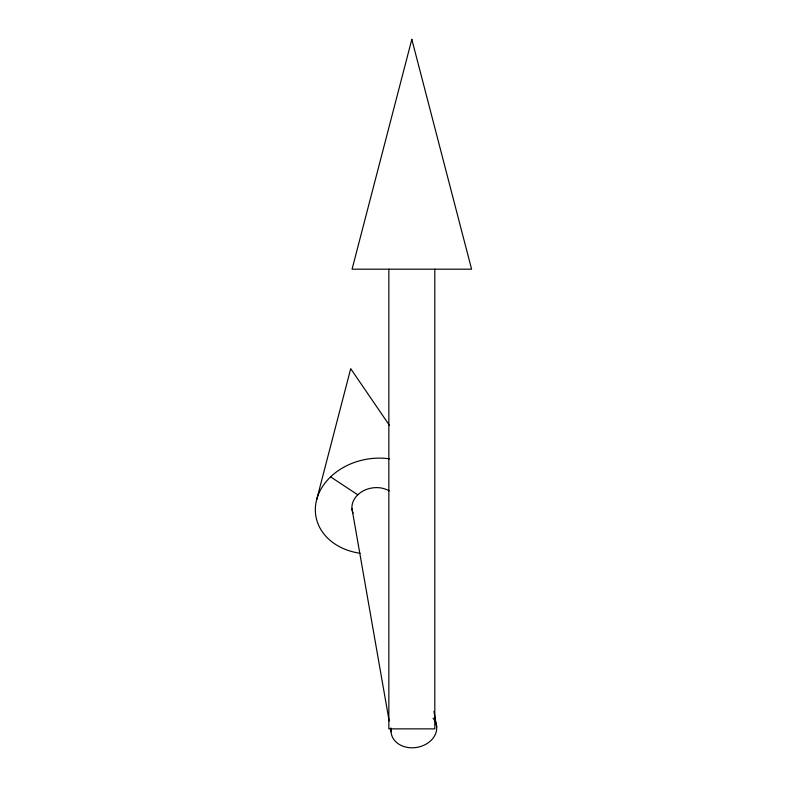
<?xml version="1.0" encoding="UTF-8"?>
<svg xmlns="http://www.w3.org/2000/svg" width="787" height="787" viewBox="0 0 787 787"><rect width="100%" height="100%" fill="white"/><g stroke="black" fill="none" stroke-linecap="round" stroke-linejoin="round"><path stroke-width="1.18" d="M316.63 499.784L350.707 368.68L389.388 425.295M330.599 476.863L357.78 494.816M433.952 711.281L436.696 726.972M351.937 508.441L389.142 720.922M390.411 728.162L391.05 731.782M434.808 269.193L434.808 728.87L388.847 728.87L388.847 269.193M360.092 553.251A59.763 47.505 -9.9 0 1 317.171 497.886A59.763 47.505 -9.9 0 1 389.437 458.821M353.029 513.085A22.98 18.268 -9.9 0 1 361.823 491.708A22.98 18.268 -9.9 0 1 389.152 490.852M433.047 718.157A22.98 18.268 -9.9 0 1 418.773 747.011A22.98 18.268 -9.9 0 1 391.257 728.172M411.827 39.35L352.064 269.193L471.59 269.193L411.827 39.35"/></g></svg>
